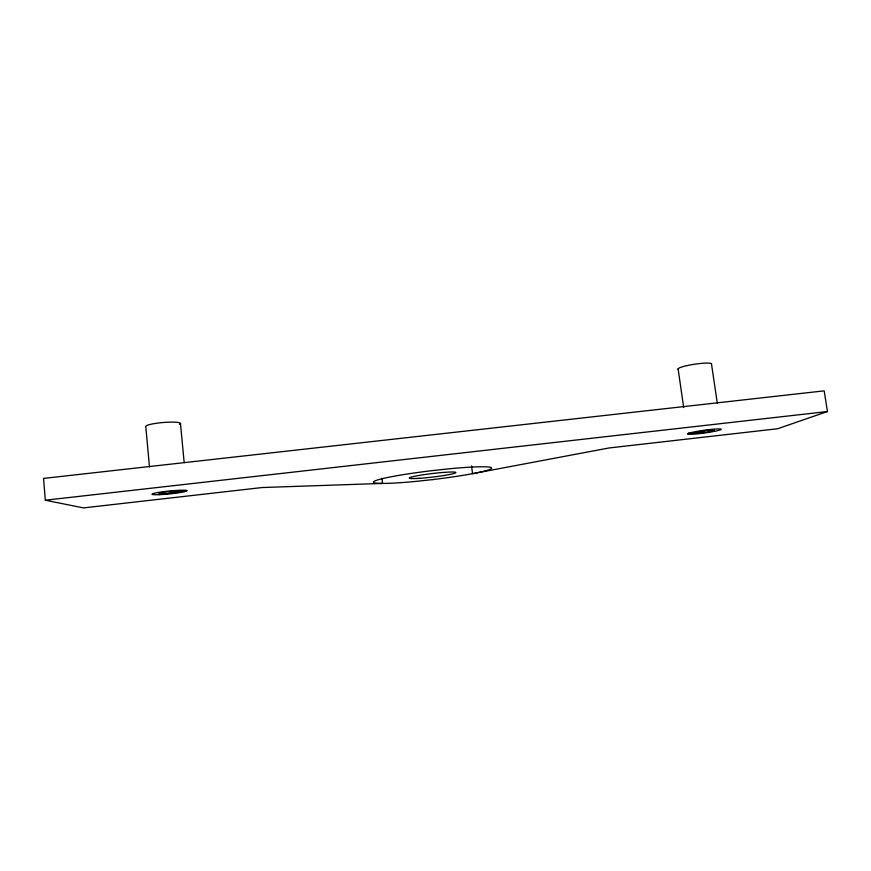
<?xml version="1.0" encoding="UTF-8"?>
<svg xmlns="http://www.w3.org/2000/svg" width="871" height="871" viewBox="0 0 871 871"><rect width="100%" height="100%" fill="white"/><g stroke="black" fill="none" stroke-linecap="round" stroke-linejoin="round"><path stroke-width="1.31" d="M683.691 407.584L678.106 368.847L678.999 368.117A16.974 2.297 -8.7 0 1 698.488 363.686A16.974 2.297 -8.7 0 1 711.542 364.241L717.279 403.11M381.944 478.19L382.543 483.416L262.117 487.542L83.453 507.913L45.314 500.215L43.55 478.419L824.173 390.85L827.45 411.537L777.585 428.75L609.079 447.966L472.539 473.682L471.581 465.952M45.314 500.215L827.45 411.537M169.486 492.485L186.688 490.525M688.166 433.486L704.291 431.657M180.493 423.742L184.173 462.61M149.464 466.878L145.762 426.267A17.485 2.45 -4.9 0 1 166.699 422.272A17.485 2.45 -4.9 0 1 179.502 424.449M678.357 369.413A16.974 2.297 -8.7 0 1 678.106 368.847M694.666 432.713L694.176 432.996A10.245 0.827 -7.9 0 0 708.079 431.896A10.245 0.827 -7.9 0 0 711.259 430.078A10.245 0.827 -7.9 0 0 694.666 432.713M688.417 433.366L687.48 433.845A17.082 1.372 -7.9 0 0 710.224 432.114A17.082 1.372 -7.9 0 0 716.245 429A17.082 1.372 -7.9 0 0 688.417 433.366M432.223 479.638L417.688 481.217A59.533 4.475 -6.8 0 1 373.92 481.434A59.533 4.475 -6.8 0 1 432.974 470.536L449.055 468.816A59.533 4.475 -6.8 0 1 491.037 468.827A59.533 4.475 -6.8 0 1 432.223 479.638M159.262 494.663A17.594 1.459 -5.7 0 0 186.851 490.896A17.594 1.459 -5.7 0 0 162.148 491.854A17.594 1.459 -5.7 0 0 159.262 494.663M419.528 478.31A23.463 1.764 -6.8 0 0 455.816 472.67A23.463 1.764 -6.8 0 0 422.37 474.902A23.463 1.764 -6.8 0 0 419.528 478.31M163.41 493.792A10.561 0.871 -5.7 0 0 179.927 491.527A10.561 0.871 -5.7 0 0 165.044 492.115A10.561 0.871 -5.7 0 0 163.41 493.792"/></g></svg>
